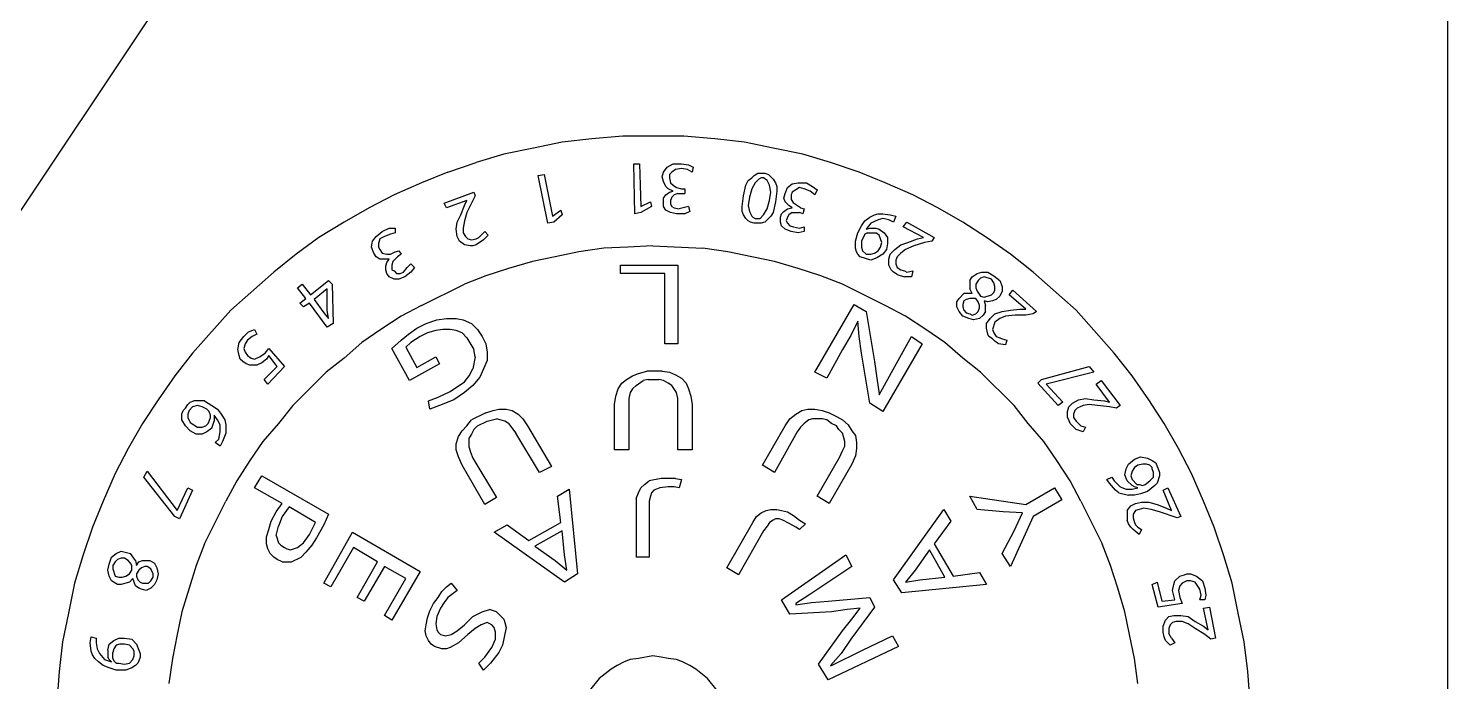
# Model space of a CAD drawing. Extents: x -137 to 99, y -118 to 118.
# Drawn here: x 36.3 to 99.3, y -82.7 to -53.7 of the extents above; entities that cross this region are included whole.
import ezdxf

# ---------------------------------------------------------------- set-up
doc = ezdxf.new("R2010")
doc.units = 0
doc.header["$MEASUREMENT"] = 0
doc.layers.get('0').update_dxf_attribs({"linetype": 'CONTINUOUS'})

msp = doc.modelspace()

# ---------------------------------------------------------------- linework, layer by layer
for p, q in [((99.32, 118.188), (99.32, -118.188)), ((79.776, 3.972), (31.781, -68.047)), ((61.34, -58.575), (60.017, -58.734)), ((62.716, -58.469), (61.34, -58.575)), ((65.415, -58.469), (62.716, -58.469)), ((66.791, -58.575), (65.415, -58.469)), ((68.114, -58.734), (66.791, -58.575)), ((58.747, -58.998), (57.425, -59.263)), ((60.017, -58.734), (58.747, -58.998)), ((69.384, -58.998), (68.114, -58.734)), ((70.707, -59.263), (69.384, -58.998)), ((54.937, -60.057), (56.207, -59.633)), ((57.425, -59.263), (56.207, -59.633)), ((63.192, -59.686), (63.457, -59.686)), ((63.245, -61.909), (63.192, -59.686)), ((63.457, -59.686), (63.51, -61.591)), ((64.515, -60.057), (64.674, -59.845)), ((64.674, -59.845), (64.939, -59.686)), ((64.939, -59.686), (65.309, -59.686)), ((65.309, -59.686), (65.627, -59.739)), ((65.627, -59.739), (65.838, -59.845)), ((65.838, -59.845), (65.785, -60.057)), ((71.924, -59.633), (70.707, -59.263)), ((73.194, -60.057), (71.924, -59.633)), ((54.937, -60.057), (53.773, -60.533)), ((58.959, -60.215), (59.224, -60.162)), ((59.382, -62.332), (58.959, -60.215)), ((59.224, -60.162), (59.594, -62.015)), ((64.462, -60.268), (64.515, -60.057)), ((64.515, -60.48), (64.462, -60.268)), ((64.886, -60.057), (64.78, -60.162)), ((64.78, -60.162), (64.78, -60.321)), ((64.78, -60.321), (64.833, -60.533)), ((65.045, -59.951), (64.886, -60.057)), ((65.309, -59.898), (65.045, -59.951)), ((65.574, -59.951), (65.309, -59.898)), ((65.785, -60.057), (65.574, -59.951)), ((68.167, -60.639), (68.272, -60.427)), ((68.272, -60.427), (68.431, -60.321)), ((68.431, -60.321), (68.537, -60.215)), ((68.537, -60.215), (68.696, -60.11)), ((68.749, -60.374), (68.59, -60.533)), ((68.696, -60.11), (69.013, -60.11)), ((68.855, -60.321), (68.749, -60.374)), ((68.96, -60.321), (68.855, -60.321)), ((69.119, -60.427), (68.96, -60.321)), ((69.013, -60.11), (69.172, -60.162)), ((69.225, -60.639), (69.119, -60.427)), ((69.172, -60.162), (69.384, -60.374)), ((69.384, -60.374), (69.49, -60.533)), ((74.358, -60.533), (73.194, -60.057)), ((52.556, -61.062), (51.445, -61.644)), ((53.773, -60.533), (52.556, -61.062)), ((54.779, -61.432), (56.102, -60.956)), ((56.102, -60.956), (56.155, -61.115)), ((64.621, -60.692), (64.515, -60.48)), ((64.515, -61.221), (64.621, -61.062)), ((64.727, -60.797), (64.621, -60.692)), ((64.621, -61.062), (64.78, -60.956)), ((64.939, -60.903), (64.727, -60.797)), ((64.78, -60.956), (64.939, -60.903)), ((64.833, -60.533), (64.939, -60.639)), ((64.992, -61.062), (64.886, -61.168)), ((64.939, -60.639), (65.097, -60.745)), ((65.15, -61.009), (64.992, -61.062)), ((65.097, -60.745), (65.309, -60.797)), ((65.15, -61.009), (65.468, -61.009)), ((65.309, -60.797), (65.468, -60.797)), ((65.468, -60.797), (65.468, -61.009)), ((68.061, -61.115), (68.167, -60.639)), ((68.431, -60.797), (68.325, -61.168)), ((68.59, -60.533), (68.431, -60.797)), ((69.278, -60.956), (69.225, -60.639)), ((69.225, -61.327), (69.278, -60.956)), ((69.49, -60.533), (69.542, -60.692)), ((69.542, -60.903), (69.49, -61.38)), ((69.542, -60.692), (69.542, -60.903)), ((69.86, -61.221), (69.913, -61.009)), ((69.913, -61.009), (70.019, -60.745)), ((70.019, -60.745), (70.23, -60.586)), ((70.23, -60.956), (70.177, -61.062)), ((70.177, -61.062), (70.177, -61.274)), ((70.23, -60.586), (70.495, -60.533)), ((70.548, -60.745), (70.23, -60.956)), ((70.495, -60.533), (70.865, -60.533)), ((70.76, -60.797), (70.548, -60.745)), ((71.024, -60.903), (70.76, -60.797)), ((70.865, -60.533), (71.13, -60.692)), ((71.236, -61.062), (71.024, -60.903)), ((71.13, -60.692), (71.342, -60.85)), ((71.342, -60.85), (71.236, -61.062)), ((75.575, -61.062), (74.358, -60.533)), ((76.686, -61.644), (75.575, -61.062)), ((51.445, -61.644), (50.334, -62.279)), ((54.885, -61.644), (54.779, -61.432)), ((55.784, -61.327), (54.885, -61.644)), ((55.52, -61.962), (55.678, -61.538)), ((55.678, -61.538), (55.784, -61.327)), ((56.155, -61.115), (55.784, -61.856)), ((63.51, -61.591), (63.933, -61.38)), ((63.986, -61.591), (63.51, -61.856)), ((63.933, -61.38), (63.986, -61.591)), ((64.515, -61.591), (64.515, -61.221)), ((64.621, -61.75), (64.515, -61.591)), ((64.886, -61.168), (64.833, -61.327)), ((64.833, -61.327), (64.833, -61.485)), ((64.833, -61.485), (64.886, -61.591)), ((64.886, -61.591), (64.992, -61.644)), ((64.992, -61.644), (65.203, -61.697)), ((65.627, -61.591), (65.203, -61.697)), ((65.627, -61.591), (65.68, -61.803)), ((68.008, -61.591), (68.061, -61.115)), ((68.008, -61.803), (68.008, -61.591)), ((68.325, -61.168), (68.272, -61.538)), ((68.272, -61.538), (68.325, -61.803)), ((68.96, -61.962), (69.119, -61.697)), ((69.119, -61.697), (69.225, -61.327)), ((69.49, -61.38), (69.384, -61.856)), ((69.913, -61.38), (69.86, -61.221)), ((69.86, -61.803), (70.019, -61.697)), ((70.072, -61.538), (69.913, -61.38)), ((70.019, -61.697), (70.23, -61.644)), ((70.23, -61.644), (70.072, -61.538)), ((70.177, -61.274), (70.283, -61.432)), ((70.601, -61.644), (70.283, -61.432)), ((70.601, -61.644), (70.76, -61.697)), ((70.76, -61.697), (70.707, -61.909)), ((77.797, -62.279), (76.686, -61.644)), ((50.334, -62.279), (49.222, -62.967)), ((55.308, -62.597), (55.361, -62.279)), ((55.361, -62.279), (55.52, -61.962)), ((55.678, -62.226), (55.625, -62.544)), ((55.784, -61.856), (55.678, -62.226)), ((59.647, -62.279), (59.382, -62.332)), ((59.594, -62.015), (59.965, -61.75)), ((60.017, -61.962), (59.647, -62.279)), ((59.965, -61.75), (60.017, -61.962)), ((63.51, -61.856), (63.245, -61.909)), ((64.833, -61.856), (64.621, -61.75)), ((65.097, -61.909), (64.833, -61.856)), ((65.468, -61.909), (65.097, -61.909)), ((65.68, -61.803), (65.468, -61.909)), ((68.061, -61.962), (68.008, -61.803)), ((68.167, -62.12), (68.061, -61.962)), ((68.272, -62.226), (68.167, -62.12)), ((68.378, -62.279), (68.272, -62.226)), ((68.325, -61.803), (68.431, -62.015)), ((68.537, -62.332), (68.378, -62.279)), ((68.431, -62.015), (68.484, -62.067)), ((68.484, -62.067), (68.59, -62.12)), ((68.855, -62.332), (68.537, -62.332)), ((68.59, -62.12), (68.802, -62.12)), ((68.802, -62.12), (68.96, -61.962)), ((69.013, -62.279), (68.855, -62.332)), ((69.278, -62.015), (69.013, -62.279)), ((69.384, -61.856), (69.278, -62.015)), ((69.701, -62.067), (69.754, -61.909)), ((69.701, -62.279), (69.701, -62.067)), ((69.754, -62.438), (69.701, -62.279)), ((69.754, -61.909), (69.86, -61.803)), ((70.019, -62.067), (69.966, -62.226)), ((69.966, -62.226), (70.019, -62.332)), ((70.072, -61.962), (70.019, -62.067)), ((70.019, -62.332), (70.125, -62.438)), ((70.23, -61.856), (70.072, -61.962)), ((70.23, -61.856), (70.548, -61.856)), ((70.707, -61.909), (70.548, -61.856)), ((73.3, -62.438), (73.458, -62.226)), ((73.458, -62.226), (73.67, -62.067)), ((73.723, -62.332), (73.511, -62.597)), ((73.67, -62.067), (73.882, -61.962)), ((74.04, -62.173), (73.723, -62.332)), ((73.882, -61.962), (74.04, -61.909)), ((74.04, -61.909), (74.252, -61.909)), ((74.252, -62.12), (74.04, -62.173)), ((74.252, -61.909), (74.57, -61.962)), ((74.517, -62.173), (74.252, -62.12)), ((74.728, -62.279), (74.517, -62.173)), ((74.57, -61.962), (74.834, -62.015)), ((74.834, -62.015), (74.728, -62.279)), ((75.152, -62.491), (75.31, -62.279)), ((75.31, -62.279), (76.527, -62.967)), ((78.856, -62.967), (77.797, -62.279)), ((49.222, -62.967), (48.217, -63.708)), ((51.604, -63.126), (51.762, -62.914)), ((51.762, -62.914), (52.027, -62.702)), ((52.133, -62.914), (51.921, -63.02)), ((52.027, -62.702), (52.345, -62.544)), ((52.397, -62.808), (52.133, -62.914)), ((52.345, -62.544), (52.609, -62.544)), ((52.609, -62.755), (52.397, -62.808)), ((52.609, -62.544), (52.609, -62.755)), ((55.361, -62.914), (55.308, -62.597)), ((55.467, -63.126), (55.361, -62.914)), ((55.625, -62.544), (55.625, -62.755)), ((55.625, -62.755), (55.731, -62.914)), ((55.731, -62.914), (55.837, -63.02)), ((56.207, -63.02), (56.313, -62.967)), ((56.578, -62.702), (56.313, -62.967)), ((56.737, -62.861), (56.525, -63.073)), ((56.578, -62.702), (56.737, -62.861)), ((69.913, -62.597), (69.754, -62.438)), ((70.177, -62.702), (69.913, -62.597)), ((70.125, -62.438), (70.283, -62.491)), ((70.495, -62.755), (70.177, -62.702)), ((70.283, -62.491), (70.548, -62.544)), ((70.76, -62.702), (70.495, -62.755)), ((70.548, -62.544), (70.76, -62.491)), ((70.76, -62.491), (70.76, -62.702)), ((73.035, -63.126), (73.141, -62.755)), ((73.141, -62.755), (73.3, -62.438)), ((73.458, -62.808), (73.3, -63.126)), ((73.564, -62.755), (73.458, -62.808)), ((73.511, -62.597), (73.67, -62.544)), ((73.564, -62.755), (73.935, -62.755)), ((73.67, -62.544), (73.935, -62.544)), ((73.935, -62.544), (74.093, -62.597)), ((74.093, -62.861), (73.935, -62.755)), ((74.093, -62.597), (74.305, -62.755)), ((74.199, -63.179), (74.093, -62.861)), ((74.305, -62.755), (74.464, -62.967)), ((74.464, -62.967), (74.464, -63.232)), ((76.051, -62.967), (75.152, -62.491)), ((75.787, -63.02), (76.051, -62.967)), ((76.527, -62.967), (76.422, -63.126)), ((79.914, -63.708), (78.856, -62.967)), ((51.551, -63.39), (51.604, -63.126)), ((51.657, -63.655), (51.551, -63.39)), ((51.921, -63.02), (51.868, -63.232)), ((51.868, -63.232), (51.868, -63.39)), ((51.868, -63.39), (51.921, -63.496)), ((51.921, -63.496), (52.027, -63.655)), ((52.397, -63.708), (52.609, -63.602)), ((52.609, -63.602), (52.768, -63.549)), ((52.768, -63.549), (52.874, -63.708)), ((55.678, -63.285), (55.467, -63.126)), ((55.943, -63.337), (55.678, -63.285)), ((55.837, -63.02), (55.996, -63.073)), ((56.049, -63.337), (55.943, -63.337)), ((55.996, -63.073), (56.207, -63.02)), ((56.207, -63.285), (56.049, -63.337)), ((56.525, -63.073), (56.207, -63.285)), ((60.758, -63.602), (59.7, -63.814)), ((61.87, -63.443), (60.758, -63.602)), ((62.928, -63.39), (61.87, -63.443)), ((64.039, -63.337), (62.928, -63.39)), ((64.039, -63.337), (66.262, -63.443)), ((67.373, -63.602), (66.262, -63.443)), ((68.431, -63.814), (67.373, -63.602)), ((73.035, -63.443), (73.035, -63.126)), ((73.088, -63.602), (73.035, -63.443)), ((73.141, -63.708), (73.088, -63.602)), ((73.3, -63.126), (73.3, -63.39)), ((73.3, -63.39), (73.352, -63.549)), ((73.352, -63.549), (73.511, -63.708)), ((73.882, -63.655), (74.04, -63.549)), ((74.04, -63.549), (74.146, -63.39)), ((74.146, -63.39), (74.199, -63.179)), ((74.411, -63.496), (74.252, -63.708)), ((74.464, -63.232), (74.411, -63.496)), ((74.57, -63.708), (74.781, -63.496)), ((74.781, -63.496), (75.046, -63.285)), ((75.046, -63.285), (75.363, -63.179)), ((75.257, -63.496), (75.046, -63.655)), ((75.628, -63.337), (75.257, -63.496)), ((75.363, -63.179), (75.787, -63.02)), ((76.104, -63.179), (75.628, -63.337)), ((76.422, -63.126), (76.104, -63.179)), ((48.217, -63.708), (47.212, -64.502)), ((51.762, -63.814), (51.657, -63.655)), ((51.921, -63.92), (51.762, -63.814)), ((52.345, -63.92), (51.921, -63.92)), ((52.027, -63.655), (52.239, -63.708)), ((52.186, -64.237), (52.239, -64.078)), ((52.186, -64.396), (52.186, -64.237)), ((52.239, -63.708), (52.397, -63.708)), ((52.239, -64.078), (52.345, -63.92)), ((52.503, -64.025), (52.45, -64.184)), ((52.45, -64.184), (52.45, -64.396)), ((52.503, -64.025), (52.715, -63.814)), ((52.874, -63.708), (52.715, -63.814)), ((53.138, -64.29), (53.297, -64.131)), ((53.297, -64.131), (53.456, -64.29)), ((58.695, -64.025), (57.636, -64.343)), ((59.7, -63.814), (58.695, -64.025)), ((62.61, -64.555), (62.61, -64.184)), ((62.61, -64.184), (65.15, -64.184)), ((65.15, -64.184), (65.15, -67.677)), ((69.437, -64.025), (68.431, -63.814)), ((70.495, -64.343), (69.437, -64.025)), ((73.247, -63.814), (73.141, -63.708)), ((73.723, -63.972), (73.247, -63.814)), ((73.511, -63.708), (73.723, -63.708)), ((73.723, -63.708), (73.882, -63.655)), ((73.987, -63.867), (73.723, -63.972)), ((74.252, -63.708), (73.987, -63.867)), ((74.517, -63.92), (74.57, -63.708)), ((74.517, -64.184), (74.517, -63.92)), ((74.622, -64.396), (74.517, -64.184)), ((74.887, -63.814), (74.834, -63.972)), ((74.834, -63.972), (74.834, -64.131)), ((74.834, -64.131), (74.887, -64.29)), ((75.046, -63.655), (74.887, -63.814)), ((80.92, -64.502), (79.914, -63.708)), ((45.307, -66.195), (47.212, -64.502)), ((48.852, -65.507), (49.646, -64.872)), ((49.646, -64.872), (49.805, -65.031)), ((52.239, -64.555), (52.186, -64.396)), ((52.345, -64.713), (52.239, -64.555)), ((52.556, -64.819), (52.345, -64.713)), ((52.45, -64.396), (52.556, -64.449)), ((52.556, -64.449), (52.662, -64.555)), ((52.768, -64.819), (52.556, -64.819)), ((52.662, -64.555), (52.821, -64.555)), ((53.032, -64.713), (52.768, -64.819)), ((52.821, -64.555), (52.98, -64.502)), ((52.98, -64.502), (53.138, -64.29)), ((53.297, -64.502), (53.032, -64.713)), ((53.456, -64.29), (53.297, -64.502)), ((56.631, -64.66), (55.678, -65.031)), ((57.636, -64.343), (56.631, -64.66)), ((64.568, -64.555), (62.61, -64.555)), ((64.568, -67.677), (64.568, -64.555)), ((71.5, -64.66), (70.495, -64.343)), ((72.453, -65.031), (71.5, -64.66)), ((74.728, -64.502), (74.622, -64.396)), ((74.887, -64.607), (74.728, -64.502)), ((74.887, -64.29), (75.046, -64.396)), ((74.887, -64.607), (75.205, -64.713)), ((75.046, -64.396), (75.205, -64.449)), ((75.205, -64.449), (75.31, -64.502)), ((75.522, -64.713), (75.205, -64.713)), ((75.31, -64.502), (75.575, -64.449)), ((75.575, -64.449), (75.522, -64.713)), ((78.115, -64.872), (78.221, -64.713)), ((78.115, -64.872), (78.115, -65.242)), ((78.221, -64.713), (78.432, -64.555)), ((78.485, -64.872), (78.38, -65.031)), ((78.432, -64.555), (78.644, -64.502)), ((78.591, -64.766), (78.485, -64.872)), ((78.75, -64.713), (78.591, -64.766)), ((78.644, -64.502), (78.909, -64.502)), ((79.067, -64.819), (78.75, -64.713)), ((78.909, -64.502), (79.173, -64.66)), ((79.173, -64.978), (79.067, -64.819)), ((79.173, -64.66), (79.438, -64.872)), ((79.438, -64.872), (79.544, -65.137)), ((80.92, -64.502), (82.825, -66.195)), ((48.27, -65.19), (48.482, -65.031)), ((48.64, -65.666), (48.27, -65.19)), ((48.482, -65.031), (48.852, -65.507)), ((49.593, -65.242), (49.011, -65.719)), ((49.593, -66.195), (49.593, -65.242)), ((49.805, -65.031), (49.857, -66.777)), ((53.773, -65.983), (55.678, -65.031)), ((74.358, -65.983), (72.453, -65.031)), ((77.639, -65.666), (77.85, -65.454)), ((78.221, -65.454), (77.85, -65.454)), ((78.221, -65.454), (78.115, -65.242)), ((78.38, -65.031), (78.38, -65.19)), ((78.38, -65.19), (78.432, -65.348)), ((78.432, -65.348), (78.591, -65.56)), ((78.75, -65.613), (79.067, -65.507)), ((79.067, -65.507), (79.173, -65.401)), ((79.226, -65.137), (79.173, -64.978)), ((79.173, -65.401), (79.226, -65.295)), ((79.226, -65.295), (79.226, -65.137)), ((79.544, -65.348), (79.438, -65.56)), ((79.544, -65.137), (79.544, -65.348)), ((79.861, -65.507), (80.02, -65.295)), ((80.602, -66.142), (79.861, -65.507)), ((80.02, -65.295), (81.078, -66.248)), ((48.376, -65.877), (48.64, -65.666)), ((48.535, -66.036), (48.376, -65.877)), ((48.799, -65.877), (48.535, -66.036)), ((49.593, -66.936), (48.799, -65.877)), ((49.011, -65.719), (49.434, -66.301)), ((53.773, -65.983), (52.874, -66.46)), ((71.236, -68.947), (72.982, -65.93)), ((72.982, -65.93), (73.511, -66.248)), ((75.257, -66.46), (74.358, -65.983)), ((77.533, -65.825), (77.639, -65.666)), ((77.533, -66.036), (77.533, -65.825)), ((77.639, -66.248), (77.533, -66.036)), ((77.85, -65.772), (77.797, -65.93)), ((77.797, -65.93), (77.797, -66.036)), ((77.797, -66.036), (77.85, -66.195)), ((77.956, -65.719), (77.85, -65.772)), ((78.115, -65.666), (77.956, -65.719)), ((78.38, -65.666), (78.115, -65.666)), ((78.485, -65.825), (78.38, -65.666)), ((78.538, -65.983), (78.485, -65.825)), ((78.485, -66.248), (78.538, -66.089)), ((78.538, -66.089), (78.538, -65.983)), ((78.591, -65.56), (78.75, -65.613)), ((78.75, -65.772), (78.803, -65.983)), ((78.909, -65.825), (78.75, -65.772)), ((78.803, -66.248), (78.803, -65.983)), ((79.12, -65.772), (78.909, -65.825)), ((79.279, -65.719), (79.12, -65.772)), ((79.438, -65.56), (79.279, -65.719)), ((79.914, -66.195), (80.337, -66.142)), ((80.337, -66.142), (80.602, -66.142)), ((45.307, -66.195), (43.613, -68.1)), ((49.434, -66.301), (49.646, -66.565)), ((49.646, -66.565), (49.593, -66.195)), ((52.874, -66.46), (51.974, -67.042)), ((53.985, -66.777), (54.461, -66.618)), ((54.461, -66.618), (54.885, -66.565)), ((54.885, -66.565), (55.308, -66.565)), ((55.308, -66.565), (55.625, -66.618)), ((55.625, -66.618), (55.996, -66.777)), ((73.141, -66.671), (72.823, -67.306)), ((73.194, -67.359), (73.141, -66.671)), ((73.511, -66.248), (73.882, -68.47)), ((76.157, -67.042), (75.257, -66.46)), ((77.797, -66.46), (77.639, -66.248)), ((78.062, -66.565), (77.797, -66.46)), ((77.85, -66.195), (77.956, -66.301)), ((77.956, -66.301), (78.115, -66.354)), ((78.274, -66.618), (78.062, -66.565)), ((78.115, -66.354), (78.221, -66.407)), ((78.221, -66.407), (78.38, -66.354)), ((78.538, -66.565), (78.274, -66.618)), ((78.38, -66.354), (78.485, -66.248)), ((78.697, -66.407), (78.538, -66.565)), ((78.803, -66.248), (78.697, -66.407)), ((78.856, -66.777), (79.015, -66.565)), ((79.015, -66.565), (79.226, -66.354)), ((79.226, -66.724), (79.12, -67.042)), ((79.226, -66.354), (79.544, -66.248)), ((79.438, -66.565), (79.226, -66.724)), ((79.702, -66.46), (79.438, -66.565)), ((79.544, -66.248), (79.914, -66.195)), ((80.126, -66.407), (79.702, -66.46)), ((80.602, -66.407), (80.126, -66.407)), ((80.92, -66.354), (80.602, -66.407)), ((81.078, -66.248), (80.92, -66.354)), ((84.518, -68.1), (82.825, -66.195)), ((45.677, -67.624), (45.889, -67.359)), ((45.889, -67.359), (46.1, -67.147)), ((46.259, -67.359), (46.047, -67.518)), ((46.1, -67.147), (46.365, -67.042)), ((46.471, -67.253), (46.259, -67.359)), ((46.365, -67.042), (46.471, -67.253)), ((49.857, -66.777), (49.593, -66.936)), ((51.974, -67.042), (51.127, -67.624)), ((52.874, -67.518), (53.191, -67.253)), ((53.191, -67.253), (53.562, -66.989)), ((53.72, -67.359), (53.297, -67.624)), ((53.562, -66.989), (53.985, -66.777)), ((54.038, -67.2), (53.72, -67.359)), ((54.408, -67.095), (54.038, -67.2)), ((54.726, -67.042), (54.408, -67.095)), ((55.043, -67.042), (54.726, -67.042)), ((55.308, -67.095), (55.043, -67.042)), ((55.572, -67.2), (55.308, -67.095)), ((55.784, -67.412), (55.572, -67.2)), ((55.996, -66.777), (56.26, -67.042)), ((56.26, -67.042), (56.472, -67.359)), ((56.472, -67.359), (56.631, -67.677)), ((72.823, -67.306), (72.453, -67.941)), ((73.3, -68.1), (73.194, -67.359)), ((74.781, -68.682), (75.522, -67.359)), ((75.522, -67.359), (75.998, -67.677)), ((77.004, -67.624), (76.157, -67.042)), ((78.856, -66.989), (78.856, -66.777)), ((78.909, -67.253), (78.856, -66.989)), ((78.962, -67.359), (78.909, -67.253)), ((79.12, -67.465), (78.962, -67.359)), ((79.12, -67.042), (79.173, -67.2)), ((79.173, -67.2), (79.279, -67.359)), ((79.279, -67.359), (79.438, -67.412)), ((45.624, -67.941), (45.677, -67.624)), ((45.677, -68.206), (45.624, -67.941)), ((45.942, -67.677), (45.889, -67.888)), ((45.889, -67.888), (45.942, -68.047)), ((46.047, -67.518), (45.942, -67.677)), ((46.841, -68.1), (47, -67.888)), ((47, -67.888), (47.688, -68.682)), ((51.127, -67.624), (50.334, -68.312)), ((52.45, -67.888), (52.874, -67.518)), ((53.244, -69.317), (52.45, -67.888)), ((53.297, -67.624), (53.085, -67.835)), ((53.085, -67.835), (53.562, -68.735)), ((55.784, -67.412), (56.102, -67.941)), ((56.155, -68.259), (56.102, -67.941)), ((56.631, -67.677), (56.684, -68.047)), ((65.15, -67.677), (64.568, -67.677)), ((72.453, -67.941), (71.765, -69.211)), ((75.998, -67.677), (74.252, -70.693)), ((77.797, -68.312), (77.004, -67.624)), ((79.226, -67.571), (79.12, -67.465)), ((79.385, -67.677), (79.226, -67.571)), ((79.702, -67.73), (79.385, -67.677)), ((79.438, -67.412), (79.544, -67.465)), ((79.544, -67.465), (79.755, -67.518)), ((79.755, -67.518), (79.702, -67.73)), ((43.613, -68.1), (42.82, -69.105)), ((45.73, -68.365), (45.677, -68.206)), ((45.836, -68.47), (45.73, -68.365)), ((45.995, -68.576), (45.836, -68.47)), ((45.942, -68.047), (46.047, -68.206)), ((46.153, -68.629), (45.995, -68.576)), ((46.047, -68.206), (46.206, -68.312)), ((46.471, -68.629), (46.153, -68.629)), ((46.206, -68.312), (46.365, -68.365)), ((46.365, -68.365), (46.577, -68.259)), ((46.682, -68.523), (46.471, -68.629)), ((46.577, -68.259), (46.841, -68.1)), ((46.894, -68.365), (46.682, -68.523)), ((47, -68.206), (46.894, -68.365)), ((47.37, -68.682), (47, -68.206)), ((50.334, -68.312), (49.54, -68.947)), ((54.567, -68.576), (53.244, -69.317)), ((53.562, -68.735), (54.408, -68.259)), ((54.408, -68.259), (54.567, -68.576)), ((56.155, -68.259), (56.049, -68.788)), ((56.684, -68.417), (56.366, -69.158)), ((56.684, -68.047), (56.684, -68.417)), ((73.67, -70.322), (73.3, -68.1)), ((73.882, -68.47), (73.987, -69.211)), ((78.591, -68.947), (77.797, -68.312)), ((85.312, -69.105), (84.518, -68.1)), ((42.82, -69.105), (42.079, -70.164)), ((46.788, -69.264), (47.37, -68.682)), ((46.947, -69.476), (46.788, -69.264)), ((47.688, -68.682), (46.947, -69.476)), ((49.54, -68.947), (48.058, -70.428)), ((55.678, -69.37), (55.89, -69.105)), ((55.89, -69.105), (56.049, -68.788)), ((56.366, -69.158), (56.049, -69.529)), ((62.663, -69.423), (62.875, -69.264)), ((62.875, -69.264), (63.14, -69.105)), ((63.14, -69.105), (63.404, -69)), ((63.404, -69), (63.775, -68.894)), ((63.827, -69.264), (63.616, -69.317)), ((64.462, -68.894), (63.775, -68.894)), ((63.827, -69.264), (64.304, -69.264)), ((64.515, -69.317), (64.304, -69.264)), ((64.462, -68.894), (64.78, -68.947)), ((64.78, -68.947), (65.045, -69.052)), ((65.045, -69.052), (65.309, -69.211)), ((65.309, -69.211), (65.521, -69.423)), ((71.765, -69.211), (71.236, -68.947)), ((73.987, -69.211), (74.093, -69.899)), ((74.093, -69.952), (74.781, -68.682)), ((80.073, -70.428), (78.591, -68.947)), ((81.131, -69.423), (81.29, -69.264)), ((81.29, -69.264), (83.407, -68.682)), ((83.618, -68.947), (81.502, -69.476)), ((83.407, -68.682), (83.618, -68.947)), ((86.052, -70.164), (85.312, -69.105)), ((54.514, -70.058), (55.043, -69.793)), ((55.043, -69.793), (55.678, -69.37)), ((55.678, -69.846), (55.202, -70.164)), ((56.049, -69.529), (55.678, -69.846)), ((62.399, -70.005), (62.505, -69.687)), ((62.505, -69.687), (62.663, -69.423)), ((63.034, -69.846), (62.981, -70.111)), ((63.14, -69.687), (63.034, -69.846)), ((63.298, -69.529), (63.14, -69.687)), ((63.298, -69.529), (63.616, -69.317)), ((64.727, -69.423), (64.515, -69.317)), ((64.886, -69.529), (64.727, -69.423)), ((65.097, -69.846), (64.886, -69.529)), ((65.15, -70.111), (65.097, -69.846)), ((65.521, -69.423), (65.627, -69.687)), ((65.627, -69.687), (65.732, -70.005)), ((74.093, -69.899), (74.093, -69.952)), ((82.031, -70.428), (81.131, -69.423)), ((81.502, -69.476), (82.242, -70.27)), ((83.724, -69.476), (83.936, -69.317)), ((84.306, -70.27), (83.724, -69.476)), ((83.936, -69.317), (84.782, -70.428)), ((42.079, -70.164), (41.391, -71.222)), ((43.19, -70.64), (43.296, -70.534)), ((43.296, -70.534), (43.402, -70.375)), ((43.402, -70.375), (43.507, -70.27)), ((43.613, -70.481), (43.455, -70.64)), ((43.507, -70.27), (43.666, -70.217)), ((43.825, -70.428), (43.613, -70.481)), ((44.142, -70.217), (43.666, -70.217)), ((44.037, -70.481), (43.825, -70.428)), ((44.248, -70.587), (44.037, -70.481)), ((44.142, -70.217), (44.46, -70.428)), ((44.46, -70.428), (44.725, -70.587)), ((48.058, -70.428), (47.423, -71.222)), ((54.091, -70.217), (54.514, -70.058)), ((54.144, -70.587), (54.091, -70.217)), ((54.567, -70.428), (54.144, -70.587)), ((55.202, -70.164), (54.567, -70.428)), ((62.346, -70.375), (62.399, -70.005)), ((62.346, -72.386), (62.346, -70.375)), ((62.981, -70.111), (62.981, -72.386)), ((65.15, -72.386), (65.15, -70.111)), ((65.732, -70.005), (65.785, -70.375)), ((65.785, -70.375), (65.785, -72.386)), ((74.252, -70.693), (73.67, -70.322)), ((80.708, -71.222), (80.073, -70.428)), ((82.242, -70.27), (82.031, -70.428)), ((82.454, -70.693), (82.507, -70.481)), ((82.507, -70.481), (82.666, -70.322)), ((82.666, -70.322), (82.93, -70.164)), ((82.877, -70.534), (82.772, -70.64)), ((83.142, -70.428), (82.877, -70.534)), ((82.93, -70.164), (83.248, -70.111)), ((83.407, -70.375), (83.142, -70.428)), ((83.248, -70.111), (83.618, -70.164)), ((83.777, -70.428), (83.407, -70.375)), ((83.618, -70.164), (84.095, -70.217)), ((84.306, -70.481), (83.777, -70.428)), ((84.095, -70.217), (84.306, -70.27)), ((84.624, -70.534), (84.306, -70.481)), ((84.782, -70.428), (84.624, -70.534)), ((86.74, -71.222), (86.052, -70.164)), ((43.137, -70.799), (43.19, -70.64)), ((43.137, -71.063), (43.137, -70.799)), ((43.296, -71.328), (43.137, -71.063)), ((43.455, -70.64), (43.402, -70.799)), ((43.402, -70.799), (43.402, -70.957)), ((43.402, -70.957), (43.507, -71.169)), ((43.507, -71.169), (43.825, -71.381)), ((44.354, -70.693), (44.248, -70.587)), ((44.301, -71.222), (44.354, -71.116)), ((44.407, -70.852), (44.354, -70.693)), ((44.354, -71.116), (44.407, -70.957)), ((44.407, -70.957), (44.407, -70.852)), ((44.46, -71.434), (44.566, -71.116)), ((44.725, -71.063), (44.566, -70.852)), ((44.566, -70.852), (44.566, -71.116)), ((44.725, -70.587), (44.883, -70.799)), ((44.83, -71.275), (44.725, -71.063)), ((44.883, -70.799), (45.042, -71.063)), ((45.042, -71.063), (45.095, -71.275)), ((55.784, -71.328), (55.996, -71.063)), ((56.631, -70.746), (55.996, -71.063)), ((56.26, -71.328), (56.684, -71.116)), ((56.631, -70.746), (56.948, -70.64)), ((56.684, -71.116), (57.107, -71.01)), ((56.948, -70.64), (57.213, -70.587)), ((57.266, -71.063), (57.107, -71.01)), ((57.213, -70.587), (57.53, -70.587)), ((57.477, -71.116), (57.266, -71.063)), ((57.636, -71.222), (57.477, -71.116)), ((57.53, -70.587), (57.795, -70.64)), ((57.795, -70.64), (58.06, -70.799)), ((58.06, -70.799), (58.271, -71.01)), ((58.271, -71.01), (58.483, -71.328)), ((69.913, -71.328), (70.125, -71.01)), ((70.125, -71.01), (70.389, -70.799)), ((70.389, -70.799), (70.654, -70.64)), ((70.654, -70.64), (70.918, -70.587)), ((70.971, -71.063), (70.76, -71.222)), ((70.918, -70.587), (71.236, -70.587)), ((71.13, -71.01), (70.971, -71.063)), ((71.553, -71.01), (71.13, -71.01)), ((71.236, -70.587), (71.553, -70.64)), ((71.553, -70.64), (71.871, -70.746)), ((71.765, -71.063), (71.553, -71.01)), ((71.977, -71.222), (71.765, -71.063)), ((71.871, -70.746), (72.188, -70.905)), ((72.188, -70.905), (72.453, -71.063)), ((72.453, -71.063), (72.717, -71.275)), ((82.454, -70.957), (82.454, -70.693)), ((82.507, -71.063), (82.454, -70.957)), ((82.56, -71.222), (82.507, -71.063)), ((82.772, -70.64), (82.719, -70.799)), ((82.719, -70.799), (82.719, -70.957)), ((82.719, -70.957), (82.825, -71.116)), ((83.036, -71.328), (82.825, -71.116)), ((41.391, -71.222), (40.756, -72.333)), ((43.507, -71.54), (43.296, -71.328)), ((43.772, -71.698), (43.507, -71.54)), ((44.037, -71.698), (43.772, -71.698)), ((43.825, -71.381), (44.037, -71.381)), ((44.037, -71.381), (44.195, -71.328)), ((44.248, -71.592), (44.037, -71.698)), ((44.195, -71.328), (44.301, -71.222)), ((44.46, -71.434), (44.248, -71.592)), ((44.777, -71.91), (44.83, -71.592)), ((44.83, -71.592), (44.83, -71.275)), ((45.095, -71.645), (44.936, -72.016)), ((45.095, -71.275), (45.095, -71.645)), ((47.423, -71.222), (46.735, -72.016)), ((55.308, -72.122), (55.414, -71.804)), ((55.414, -71.804), (55.572, -71.54)), ((55.572, -71.54), (55.784, -71.328)), ((55.996, -71.698), (55.89, -71.857)), ((56.102, -71.487), (55.996, -71.698)), ((56.26, -71.328), (56.102, -71.487)), ((57.636, -71.222), (57.954, -71.645)), ((59.012, -73.392), (57.954, -71.645)), ((58.483, -71.328), (59.541, -73.127)), ((68.907, -73.074), (69.913, -71.328)), ((70.442, -71.592), (69.437, -73.392)), ((70.601, -71.381), (70.442, -71.592)), ((70.76, -71.222), (70.601, -71.381)), ((72.188, -71.328), (71.977, -71.222)), ((72.294, -71.487), (72.188, -71.328)), ((72.453, -71.645), (72.294, -71.487)), ((72.506, -71.804), (72.453, -71.645)), ((72.559, -72.016), (72.506, -71.804)), ((72.717, -71.275), (72.876, -71.54)), ((72.876, -71.54), (73.035, -71.751)), ((73.035, -71.751), (73.088, -72.069)), ((81.396, -72.016), (80.708, -71.222)), ((82.825, -71.487), (82.56, -71.222)), ((83.142, -71.592), (82.825, -71.487)), ((83.036, -71.328), (83.248, -71.381)), ((83.248, -71.381), (83.142, -71.592)), ((87.375, -72.333), (86.74, -71.222)), ((40.756, -72.333), (40.174, -73.445)), ((44.619, -72.069), (44.777, -71.91)), ((44.83, -72.227), (44.619, -72.069)), ((44.936, -72.016), (44.83, -72.227)), ((46.735, -72.016), (46.153, -72.862)), ((55.308, -72.386), (55.308, -72.122)), ((55.414, -72.704), (55.308, -72.386)), ((55.89, -72.28), (55.89, -71.857)), ((55.89, -72.28), (55.943, -72.492)), ((62.981, -72.386), (62.346, -72.386)), ((65.785, -72.386), (65.15, -72.386)), ((72.347, -72.704), (72.453, -72.439)), ((72.453, -72.439), (72.559, -72.227)), ((72.559, -72.227), (72.559, -72.016)), ((73.088, -72.333), (73.035, -72.651)), ((73.088, -72.069), (73.088, -72.333)), ((81.978, -72.862), (81.396, -72.016)), ((87.957, -73.445), (87.375, -72.333)), ((46.153, -72.862), (45.571, -73.762)), ((55.572, -73.074), (55.414, -72.704)), ((56.578, -74.82), (55.572, -73.074)), ((55.943, -72.492), (56.049, -72.757)), ((56.049, -72.757), (57.107, -74.503)), ((69.437, -73.392), (68.907, -73.074)), ((71.342, -74.45), (72.347, -72.704)), ((72.876, -73.021), (71.871, -74.767)), ((73.035, -72.651), (72.876, -73.021)), ((82.56, -73.762), (81.978, -72.862)), ((85.047, -73.233), (85.153, -73.021)), ((85.153, -73.021), (85.417, -72.81)), ((85.417, -72.81), (85.682, -72.704)), ((85.576, -73.074), (85.417, -73.18)), ((85.788, -73.021), (85.576, -73.074)), ((85.682, -72.704), (86, -72.757)), ((85.947, -73.021), (85.788, -73.021)), ((86.105, -73.074), (85.947, -73.021)), ((86, -72.757), (86.211, -72.862)), ((86.211, -73.18), (86.105, -73.074)), ((86.211, -72.862), (86.37, -72.968)), ((86.37, -72.968), (86.423, -73.127)), ((40.174, -73.445), (39.645, -74.662)), ((41.444, -73.603), (41.602, -73.339)), ((42.82, -75.35), (41.444, -73.603)), ((41.602, -73.339), (42.925, -75.085)), ((46.365, -74.08), (46.682, -73.55)), ((46.682, -73.55), (49.646, -75.244)), ((59.541, -73.127), (59.012, -73.392)), ((64.41, -73.656), (63.88, -73.762)), ((65.045, -73.656), (64.41, -73.656)), ((65.045, -73.656), (65.309, -73.709)), ((84.2, -73.709), (84.412, -73.603)), ((84.412, -73.603), (84.518, -73.762)), ((84.994, -73.497), (85.047, -73.233)), ((85.1, -73.762), (84.994, -73.497)), ((85.312, -73.339), (85.259, -73.55)), ((85.259, -73.55), (85.312, -73.709)), ((85.417, -73.18), (85.312, -73.339)), ((86.105, -73.762), (86.264, -73.603)), ((86.211, -73.233), (86.211, -73.18)), ((86.264, -73.392), (86.211, -73.233)), ((86.264, -73.603), (86.264, -73.392)), ((86.423, -73.127), (86.476, -73.233)), ((86.529, -73.55), (86.423, -73.868)), ((86.476, -73.233), (86.529, -73.392)), ((86.529, -73.392), (86.529, -73.55)), ((88.487, -74.662), (87.957, -73.445)), ((42.925, -75.085), (43.402, -74.08)), ((43.613, -74.185), (43.031, -75.455)), ((43.402, -74.08), (43.613, -74.185)), ((45.571, -73.762), (45.095, -74.662)), ((47.582, -74.767), (46.365, -74.08)), ((59.806, -74.45), (60.335, -74.132)), ((60.335, -74.132), (60.705, -77.89)), ((63.298, -74.556), (63.404, -74.291)), ((63.404, -74.291), (63.51, -74.08)), ((63.51, -74.08), (63.669, -73.921)), ((63.669, -73.921), (63.88, -73.762)), ((63.986, -74.291), (63.933, -74.45)), ((64.092, -74.185), (63.986, -74.291)), ((64.198, -74.132), (64.092, -74.185)), ((64.357, -74.08), (64.198, -74.132)), ((64.727, -74.027), (64.357, -74.08)), ((64.992, -74.027), (64.727, -74.027)), ((65.203, -74.08), (64.992, -74.027)), ((65.309, -73.709), (65.203, -74.08)), ((80.602, -74.82), (81.872, -74.08)), ((81.872, -74.08), (82.19, -74.609)), ((83.036, -74.662), (82.56, -73.762)), ((84.306, -73.868), (84.2, -73.709)), ((84.571, -74.185), (84.306, -73.868)), ((84.518, -73.762), (84.782, -74.027)), ((84.73, -74.291), (84.571, -74.185)), ((84.73, -74.291), (85.153, -74.397)), ((84.782, -74.027), (85.047, -74.132)), ((85.047, -74.132), (85.312, -74.132)), ((85.1, -73.762), (85.312, -73.974)), ((85.312, -73.709), (85.523, -73.921)), ((85.417, -74.027), (85.312, -73.974)), ((85.312, -74.132), (85.576, -74.08)), ((85.576, -74.08), (85.417, -74.027)), ((85.523, -73.921), (85.629, -73.921)), ((85.629, -73.921), (85.788, -73.974)), ((86, -74.238), (85.682, -74.344)), ((85.788, -73.974), (85.894, -73.921)), ((85.894, -73.921), (86.105, -73.762)), ((86.317, -73.974), (86, -74.238)), ((86.423, -73.868), (86.317, -73.974)), ((86.687, -74.185), (86.899, -74.08)), ((87.058, -75.085), (86.687, -74.185)), ((86.899, -74.08), (87.481, -75.35)), ((39.645, -74.662), (39.168, -75.826)), ((44.142, -76.567), (45.095, -74.662)), ((47.317, -75.138), (47.582, -74.767)), ((47.9, -74.926), (47.582, -75.35)), ((49.064, -75.614), (47.9, -74.926)), ((57.107, -74.503), (56.578, -74.82)), ((59.965, -75.614), (59.806, -74.45)), ((63.298, -74.556), (63.298, -77.149)), ((63.933, -74.45), (63.88, -74.662)), ((63.88, -74.662), (63.88, -77.149)), ((71.871, -74.767), (71.342, -74.45)), ((78.432, -75.032), (78.115, -74.45)), ((78.115, -74.45), (80.602, -74.82)), ((82.19, -74.609), (80.92, -75.35)), ((83.036, -74.662), (83.989, -76.567)), ((85.1, -75.085), (85.259, -74.873)), ((85.417, -74.397), (85.153, -74.397)), ((85.259, -74.873), (85.47, -74.767)), ((85.682, -74.344), (85.417, -74.397)), ((85.47, -74.767), (85.735, -74.715)), ((85.735, -74.715), (86.052, -74.715)), ((86.052, -74.715), (86.423, -74.82)), ((86.423, -74.82), (86.846, -74.979)), ((88.963, -75.826), (88.487, -74.662)), ((43.031, -75.455), (42.82, -75.35)), ((47, -75.932), (47.106, -75.561)), ((47.106, -75.561), (47.317, -75.138)), ((47.582, -75.35), (47.423, -75.773)), ((49.646, -75.244), (49.434, -75.72)), ((68.484, -75.614), (68.643, -75.35)), ((68.643, -75.35), (68.855, -75.191)), ((68.855, -75.191), (69.066, -75.085)), ((69.066, -75.085), (69.278, -75.032)), ((69.384, -75.508), (69.225, -75.614)), ((69.278, -75.032), (69.542, -75.032)), ((69.49, -75.455), (69.384, -75.508)), ((69.648, -75.455), (69.49, -75.455)), ((69.542, -75.032), (69.754, -75.085)), ((69.807, -75.508), (69.648, -75.455)), ((69.754, -75.085), (70.019, -75.138)), ((70.125, -75.667), (69.807, -75.508)), ((70.019, -75.138), (70.283, -75.297)), ((70.283, -75.297), (70.548, -75.508)), ((70.548, -75.508), (70.812, -75.667)), ((74.728, -78.154), (76.951, -75.032)), ((77.268, -75.561), (76.527, -76.567)), ((76.951, -75.032), (77.268, -75.561)), ((79.597, -75.138), (78.432, -75.032)), ((80.443, -75.191), (79.597, -75.138)), ((80.92, -75.35), (79.914, -77.572)), ((80.073, -75.985), (80.443, -75.191)), ((85.1, -75.085), (85.1, -75.508)), ((85.153, -75.667), (85.1, -75.508)), ((85.47, -75.085), (85.365, -75.244)), ((85.365, -75.244), (85.365, -75.402)), ((85.365, -75.402), (85.417, -75.614)), ((85.629, -75.032), (85.47, -75.085)), ((85.841, -74.979), (85.629, -75.032)), ((86.158, -75.032), (85.841, -74.979)), ((86.529, -75.138), (86.158, -75.032)), ((87.322, -75.402), (86.529, -75.138)), ((86.846, -74.979), (87.058, -75.085)), ((87.481, -75.35), (87.322, -75.402)), ((39.168, -75.826), (38.745, -77.096)), ((46.894, -76.249), (47, -75.932)), ((47.317, -76.196), (47.423, -75.773)), ((47.317, -76.196), (47.423, -76.514)), ((48.535, -76.514), (48.799, -76.143)), ((48.799, -76.143), (49.064, -75.614)), ((49.434, -75.72), (49.117, -76.302)), ((49.434, -78.313), (50.704, -76.037)), ((50.704, -76.037), (53.72, -77.784)), ((57.001, -76.037), (57.583, -75.72)), ((60.123, -78.26), (57.001, -76.037)), ((57.583, -75.72), (58.536, -76.408)), ((58.536, -76.408), (59.965, -75.614)), ((60.017, -75.985), (58.8, -76.672)), ((60.123, -77.043), (60.017, -75.985)), ((67.32, -77.625), (68.484, -75.614)), ((68.96, -75.985), (67.849, -77.942)), ((69.119, -75.773), (68.96, -75.985)), ((69.225, -75.614), (69.119, -75.773)), ((70.389, -75.826), (70.125, -75.667)), ((70.548, -75.932), (70.389, -75.826)), ((70.812, -75.667), (70.548, -75.932)), ((79.544, -76.99), (80.073, -75.985)), ((85.259, -75.826), (85.153, -75.667)), ((85.365, -75.932), (85.259, -75.826)), ((85.629, -76.143), (85.365, -75.932)), ((85.417, -75.614), (85.47, -75.72)), ((85.47, -75.72), (85.576, -75.826)), ((85.576, -75.826), (85.735, -75.932)), ((85.735, -75.932), (85.629, -76.143)), ((89.386, -77.096), (88.963, -75.826)), ((44.142, -76.567), (43.772, -77.519)), ((46.894, -76.567), (46.894, -76.249)), ((46.947, -76.778), (46.894, -76.567)), ((47.053, -76.99), (46.947, -76.778)), ((47.423, -76.514), (47.529, -76.62)), ((47.529, -76.62), (47.688, -76.725)), ((47.688, -76.725), (47.794, -76.778)), ((47.794, -76.778), (47.952, -76.831)), ((47.952, -76.831), (48.27, -76.725)), ((48.27, -76.725), (48.535, -76.514)), ((48.905, -76.62), (48.64, -76.937)), ((49.117, -76.302), (48.905, -76.62)), ((50.757, -76.725), (49.752, -78.472)), ((51.815, -77.36), (50.757, -76.725)), ((58.8, -76.672), (59.7, -77.307)), ((76.316, -76.831), (75.681, -77.731)), ((77.004, -78.048), (76.316, -76.831)), ((76.527, -76.567), (77.374, -77.995)), ((84.359, -77.519), (83.989, -76.567)), ((38.745, -77.096), (38.375, -78.313)), ((39.856, -77.731), (39.909, -77.466)), ((39.909, -77.466), (40.015, -77.149)), ((40.015, -77.149), (40.227, -76.99)), ((40.174, -77.36), (40.068, -77.519)), ((40.28, -77.255), (40.174, -77.36)), ((40.227, -76.99), (40.438, -76.884)), ((40.438, -77.202), (40.28, -77.255)), ((40.438, -76.884), (40.862, -76.99)), ((40.597, -77.202), (40.438, -77.202)), ((40.756, -77.307), (40.597, -77.202)), ((40.862, -77.413), (40.756, -77.307)), ((41.073, -77.307), (40.862, -76.99)), ((40.915, -77.519), (40.862, -77.413)), ((41.073, -77.307), (41.126, -77.519)), ((41.126, -77.519), (41.232, -77.36)), ((41.232, -77.36), (41.391, -77.307)), ((41.391, -77.307), (41.708, -77.307)), ((41.708, -77.307), (41.92, -77.413)), ((41.92, -77.413), (42.026, -77.625)), ((47.212, -77.149), (47.053, -76.99)), ((47.37, -77.255), (47.212, -77.149)), ((47.582, -77.36), (47.37, -77.255)), ((47.582, -77.36), (48.005, -77.36)), ((48.005, -77.36), (48.429, -77.149)), ((48.64, -76.937), (48.429, -77.149)), ((50.916, -78.948), (51.815, -77.36)), ((59.7, -77.307), (60.229, -77.731)), ((60.229, -77.731), (60.123, -77.043)), ((63.88, -77.149), (63.298, -77.149)), ((69.754, -79.054), (72.612, -77.043)), ((72.612, -77.043), (72.876, -77.572)), ((79.914, -77.572), (79.544, -76.99)), ((89.757, -78.313), (89.386, -77.096)), ((39.909, -77.995), (39.856, -77.731)), ((40.015, -78.207), (39.909, -77.995)), ((40.068, -77.519), (40.068, -77.678)), ((40.068, -77.678), (40.174, -77.995)), ((40.174, -77.995), (40.332, -78.048)), ((40.332, -78.048), (40.491, -78.048)), ((40.491, -78.048), (40.65, -77.995)), ((40.65, -77.995), (40.809, -77.89)), ((40.809, -77.89), (40.915, -77.731)), ((40.967, -78.101), (40.809, -78.26)), ((40.915, -77.731), (40.915, -77.519)), ((41.073, -78.419), (40.967, -78.101)), ((41.232, -77.731), (41.126, -77.89)), ((41.126, -77.89), (41.126, -77.995)), ((41.126, -77.995), (41.179, -78.154)), ((41.338, -77.625), (41.232, -77.731)), ((41.497, -77.572), (41.338, -77.625)), ((41.602, -77.572), (41.497, -77.572)), ((41.761, -77.678), (41.602, -77.572)), ((41.867, -77.89), (41.761, -77.678)), ((41.761, -78.207), (41.867, -78.048)), ((41.867, -78.048), (41.867, -77.89)), ((42.026, -77.625), (42.079, -77.89)), ((42.079, -77.89), (42.026, -78.154)), ((43.772, -77.519), (43.455, -78.525)), ((52.133, -77.572), (51.233, -79.107)), ((53.085, -78.101), (52.133, -77.572)), ((52.133, -79.742), (53.085, -78.101)), ((53.72, -77.784), (52.45, -79.953)), ((60.705, -77.89), (60.123, -78.26)), ((67.849, -77.942), (67.32, -77.625)), ((72.876, -77.572), (70.971, -78.842)), ((75.681, -77.731), (75.257, -78.26)), ((75.892, -78.154), (77.004, -78.048)), ((77.374, -77.995), (78.538, -77.837)), ((78.538, -77.837), (78.856, -78.366)), ((84.677, -78.525), (84.359, -77.519)), ((87.428, -77.995), (87.217, -78.207)), ((87.428, -77.995), (87.64, -77.942)), ((87.64, -77.942), (87.746, -77.89)), ((87.746, -77.89), (87.905, -77.89)), ((87.905, -77.89), (88.169, -77.995)), ((88.169, -77.995), (88.434, -78.207)), ((38.375, -78.313), (38.11, -79.636)), ((40.28, -78.366), (40.015, -78.207)), ((40.438, -78.366), (40.28, -78.366)), ((40.65, -78.313), (40.438, -78.366)), ((40.809, -78.26), (40.65, -78.313)), ((41.232, -78.525), (41.073, -78.419)), ((41.179, -78.154), (41.285, -78.26)), ((41.338, -78.577), (41.232, -78.525)), ((41.285, -78.26), (41.391, -78.313)), ((41.55, -78.63), (41.338, -78.577)), ((41.391, -78.313), (41.655, -78.313)), ((41.761, -78.525), (41.55, -78.63)), ((41.655, -78.313), (41.761, -78.207)), ((41.92, -78.366), (41.761, -78.525)), ((42.026, -78.154), (41.92, -78.366)), ((43.455, -78.525), (43.137, -79.583)), ((49.752, -78.472), (49.434, -78.313)), ((54.514, -78.948), (54.673, -78.683)), ((54.673, -78.683), (54.885, -78.472)), ((54.885, -78.472), (55.096, -78.313)), ((55.361, -78.63), (54.937, -78.948)), ((55.096, -78.313), (55.361, -78.63)), ((75.099, -78.736), (74.728, -78.154)), ((78.856, -78.366), (75.099, -78.736)), ((75.257, -78.26), (75.892, -78.154)), ((84.994, -79.583), (84.677, -78.525)), ((86.211, -78.366), (86.423, -78.26)), ((86.476, -79.371), (86.211, -78.366)), ((86.423, -78.26), (86.635, -79.107)), ((87.111, -78.63), (87.164, -78.366)), ((87.217, -79.054), (87.111, -78.63)), ((87.164, -78.366), (87.217, -78.207)), ((87.428, -78.419), (87.375, -78.63)), ((87.375, -78.63), (87.428, -78.948)), ((87.534, -78.313), (87.428, -78.419)), ((87.746, -78.207), (87.534, -78.313)), ((87.905, -78.207), (87.746, -78.207)), ((88.116, -78.26), (87.905, -78.207)), ((88.328, -78.577), (88.116, -78.26)), ((88.381, -78.842), (88.328, -78.577)), ((88.434, -78.207), (88.54, -78.525)), ((88.54, -78.525), (88.592, -78.842)), ((90.021, -79.636), (89.757, -78.313)), ((51.233, -79.107), (50.916, -78.948)), ((54.144, -79.53), (54.302, -79.212)), ((54.302, -79.212), (54.514, -78.948)), ((54.779, -79.16), (54.62, -79.424)), ((54.937, -78.948), (54.779, -79.16)), ((70.125, -79.689), (69.754, -79.054)), ((70.971, -78.842), (70.389, -79.212)), ((70.389, -79.265), (71.077, -79.16)), ((70.389, -79.212), (70.389, -79.265)), ((71.077, -79.16), (71.818, -79.107)), ((71.818, -79.107), (73.67, -78.948)), ((73.882, -79.371), (72.823, -80.8)), ((73.67, -78.948), (73.882, -79.371)), ((87.534, -79.212), (86.476, -79.371)), ((86.635, -79.107), (87.217, -79.054)), ((87.428, -78.948), (87.534, -79.212)), ((88.328, -79.054), (88.381, -78.842)), ((88.54, -79.054), (88.328, -79.054)), ((88.487, -79.424), (88.751, -79.371)), ((88.592, -78.842), (88.54, -79.054)), ((88.751, -79.371), (89.016, -80.747)), ((38.11, -79.636), (37.845, -80.906)), ((43.137, -79.583), (42.925, -80.588)), ((52.45, -79.953), (52.133, -79.742)), ((53.985, -80.165), (54.038, -79.847)), ((54.038, -79.847), (54.144, -79.53)), ((54.461, -79.795), (54.408, -80.112)), ((54.62, -79.424), (54.461, -79.795)), ((55.678, -80.165), (56.049, -79.795)), ((56.049, -79.795), (56.472, -79.583)), ((56.472, -79.583), (56.79, -79.477)), ((57.107, -79.583), (56.79, -79.477)), ((57.425, -79.9), (57.107, -79.583)), ((57.425, -79.9), (57.477, -80.059)), ((71.977, -79.583), (70.125, -79.689)), ((72.665, -79.477), (71.977, -79.583)), ((72.453, -80.43), (72.876, -79.9)), ((73.247, -79.424), (72.665, -79.477)), ((72.876, -79.9), (73.247, -79.424)), ((85.206, -80.588), (84.994, -79.583)), ((86.687, -80.218), (86.793, -79.953)), ((86.793, -79.953), (86.952, -79.795)), ((86.952, -79.795), (87.164, -79.742)), ((87.164, -79.742), (87.481, -79.742)), ((87.481, -79.742), (87.799, -79.795)), ((87.799, -79.795), (88.116, -80.006)), ((88.698, -80.377), (88.487, -79.424)), ((90.286, -80.906), (90.021, -79.636)), ((42.925, -80.588), (42.714, -81.647)), ((53.932, -80.43), (53.985, -80.165)), ((53.985, -80.641), (53.932, -80.43)), ((54.408, -80.112), (54.461, -80.377)), ((54.461, -80.377), (54.514, -80.482)), ((54.514, -80.482), (54.62, -80.588)), ((54.62, -80.588), (54.832, -80.641)), ((54.832, -80.641), (55.096, -80.588)), ((55.096, -80.588), (55.361, -80.43)), ((55.361, -80.43), (55.678, -80.165)), ((55.837, -80.588), (55.414, -80.959)), ((56.155, -80.324), (55.837, -80.588)), ((56.419, -80.165), (56.155, -80.324)), ((56.684, -80.059), (56.419, -80.165)), ((56.895, -80.165), (56.684, -80.059)), ((57.001, -80.271), (56.895, -80.165)), ((57.054, -80.482), (57.001, -80.271)), ((57.054, -80.8), (57.054, -80.482)), ((57.53, -80.271), (57.372, -81.065)), ((57.477, -80.059), (57.53, -80.271)), ((71.395, -81.911), (72.453, -80.43)), ((85.417, -81.647), (85.206, -80.588)), ((86.687, -80.482), (86.687, -80.218)), ((86.74, -80.694), (86.687, -80.482)), ((87.005, -80.165), (86.952, -80.324)), ((86.952, -80.324), (86.952, -80.535)), ((87.058, -80.747), (86.952, -80.535)), ((87.111, -80.059), (87.005, -80.165)), ((87.27, -80.006), (87.111, -80.059)), ((87.534, -80.006), (87.27, -80.006)), ((87.799, -80.112), (87.534, -80.006)), ((88.116, -80.324), (87.799, -80.112)), ((88.116, -80.006), (88.487, -80.218)), ((88.54, -80.588), (88.116, -80.324)), ((88.487, -80.218), (88.698, -80.377)), ((88.804, -80.8), (88.54, -80.588)), ((37.845, -80.906), (37.687, -82.229)), ((39.062, -80.959), (39.115, -80.694)), ((39.115, -81.329), (39.062, -80.959)), ((39.115, -80.694), (39.327, -80.747)), ((39.327, -80.747), (39.327, -80.959)), ((39.327, -80.959), (39.38, -81.223)), ((39.38, -81.223), (39.486, -81.435)), ((39.856, -81.276), (39.909, -81.012)), ((39.909, -81.012), (40.121, -80.853)), ((40.121, -81.223), (40.068, -81.382)), ((40.121, -80.853), (40.332, -80.747)), ((40.227, -81.065), (40.121, -81.223)), ((40.385, -81.012), (40.227, -81.065)), ((40.332, -80.747), (40.597, -80.747)), ((40.597, -81.012), (40.385, -81.012)), ((40.597, -80.747), (40.915, -80.8)), ((40.809, -81.065), (40.597, -81.012)), ((40.967, -81.223), (40.809, -81.065)), ((40.915, -80.8), (41.126, -81.012)), ((41.02, -81.329), (40.967, -81.223)), ((41.126, -81.012), (41.232, -81.276)), ((54.091, -80.853), (53.985, -80.641)), ((54.197, -81.012), (54.091, -80.853)), ((54.355, -81.117), (54.197, -81.012)), ((54.673, -81.223), (54.355, -81.117)), ((54.885, -81.223), (54.673, -81.223)), ((55.043, -81.17), (54.885, -81.223)), ((55.414, -80.959), (55.043, -81.17)), ((56.578, -81.594), (56.895, -81.17)), ((56.895, -81.17), (57.054, -80.8)), ((57.372, -81.065), (57.213, -81.382)), ((74.94, -81.117), (71.818, -82.599)), ((72.823, -80.8), (72.4, -81.435)), ((73.352, -81.276), (74.675, -80.641)), ((74.675, -80.641), (74.94, -81.117)), ((86.793, -80.853), (86.74, -80.694)), ((87.005, -81.065), (86.793, -80.853)), ((87.217, -80.959), (87.005, -81.065)), ((87.058, -80.747), (87.217, -80.959)), ((89.016, -80.747), (88.804, -80.8)), ((90.445, -82.229), (90.286, -80.906)), ((39.168, -81.488), (39.115, -81.329)), ((39.274, -81.647), (39.168, -81.488)), ((39.433, -81.805), (39.274, -81.647)), ((39.645, -81.964), (39.433, -81.805)), ((39.486, -81.435), (39.697, -81.7)), ((39.697, -81.7), (40.015, -81.805)), ((39.856, -81.276), (39.856, -81.594)), ((39.909, -81.7), (39.856, -81.594)), ((40.015, -81.805), (39.909, -81.7)), ((40.068, -81.647), (40.068, -81.382)), ((40.068, -81.647), (40.121, -81.752)), ((40.121, -81.752), (40.227, -81.858)), ((40.227, -81.858), (40.332, -81.858)), ((40.332, -81.858), (40.597, -81.911)), ((40.597, -81.911), (40.809, -81.858)), ((40.809, -81.858), (40.967, -81.7)), ((40.967, -81.7), (41.02, -81.541)), ((41.02, -81.541), (41.02, -81.329)), ((41.179, -81.858), (41.073, -81.964)), ((41.232, -81.752), (41.179, -81.858)), ((41.232, -81.276), (41.285, -81.435)), ((41.285, -81.594), (41.232, -81.752)), ((41.285, -81.435), (41.285, -81.594)), ((42.714, -81.647), (42.555, -82.758)), ((56.313, -81.858), (56.578, -81.594)), ((56.525, -82.176), (56.313, -81.858)), ((56.842, -81.858), (56.525, -82.176)), ((57.213, -81.382), (56.842, -81.858)), ((62.769, -81.805), (62.452, -81.964)), ((63.034, -81.7), (62.769, -81.805)), ((63.404, -81.647), (63.034, -81.7)), ((64.039, -81.541), (63.404, -81.647)), ((64.41, -81.594), (64.039, -81.541)), ((64.727, -81.647), (64.41, -81.594)), ((65.097, -81.7), (64.727, -81.647)), ((65.362, -81.805), (65.097, -81.7)), ((65.68, -81.964), (65.362, -81.805)), ((72.4, -81.435), (71.924, -81.964)), ((71.977, -81.964), (73.352, -81.276)), ((85.576, -82.758), (85.417, -81.647)), ((37.687, -82.229), (37.581, -83.605)), ((39.909, -82.07), (39.645, -81.964)), ((40.227, -82.176), (39.909, -82.07)), ((40.65, -82.176), (40.227, -82.176)), ((40.915, -82.07), (40.65, -82.176)), ((41.073, -81.964), (40.915, -82.07)), ((62.187, -82.123), (61.658, -82.546)), ((62.452, -81.964), (62.187, -82.123)), ((65.944, -82.123), (65.68, -81.964)), ((66.473, -82.546), (65.944, -82.123)), ((71.818, -82.599), (71.395, -81.911)), ((71.924, -81.964), (71.977, -81.964)), ((90.55, -83.605), (90.445, -82.229)), ((61.658, -82.546), (61.235, -83.075)), ((66.897, -83.075), (66.473, -82.546))]:
    msp.add_line(p, q)

doc.saveas('drawing.dxf')
